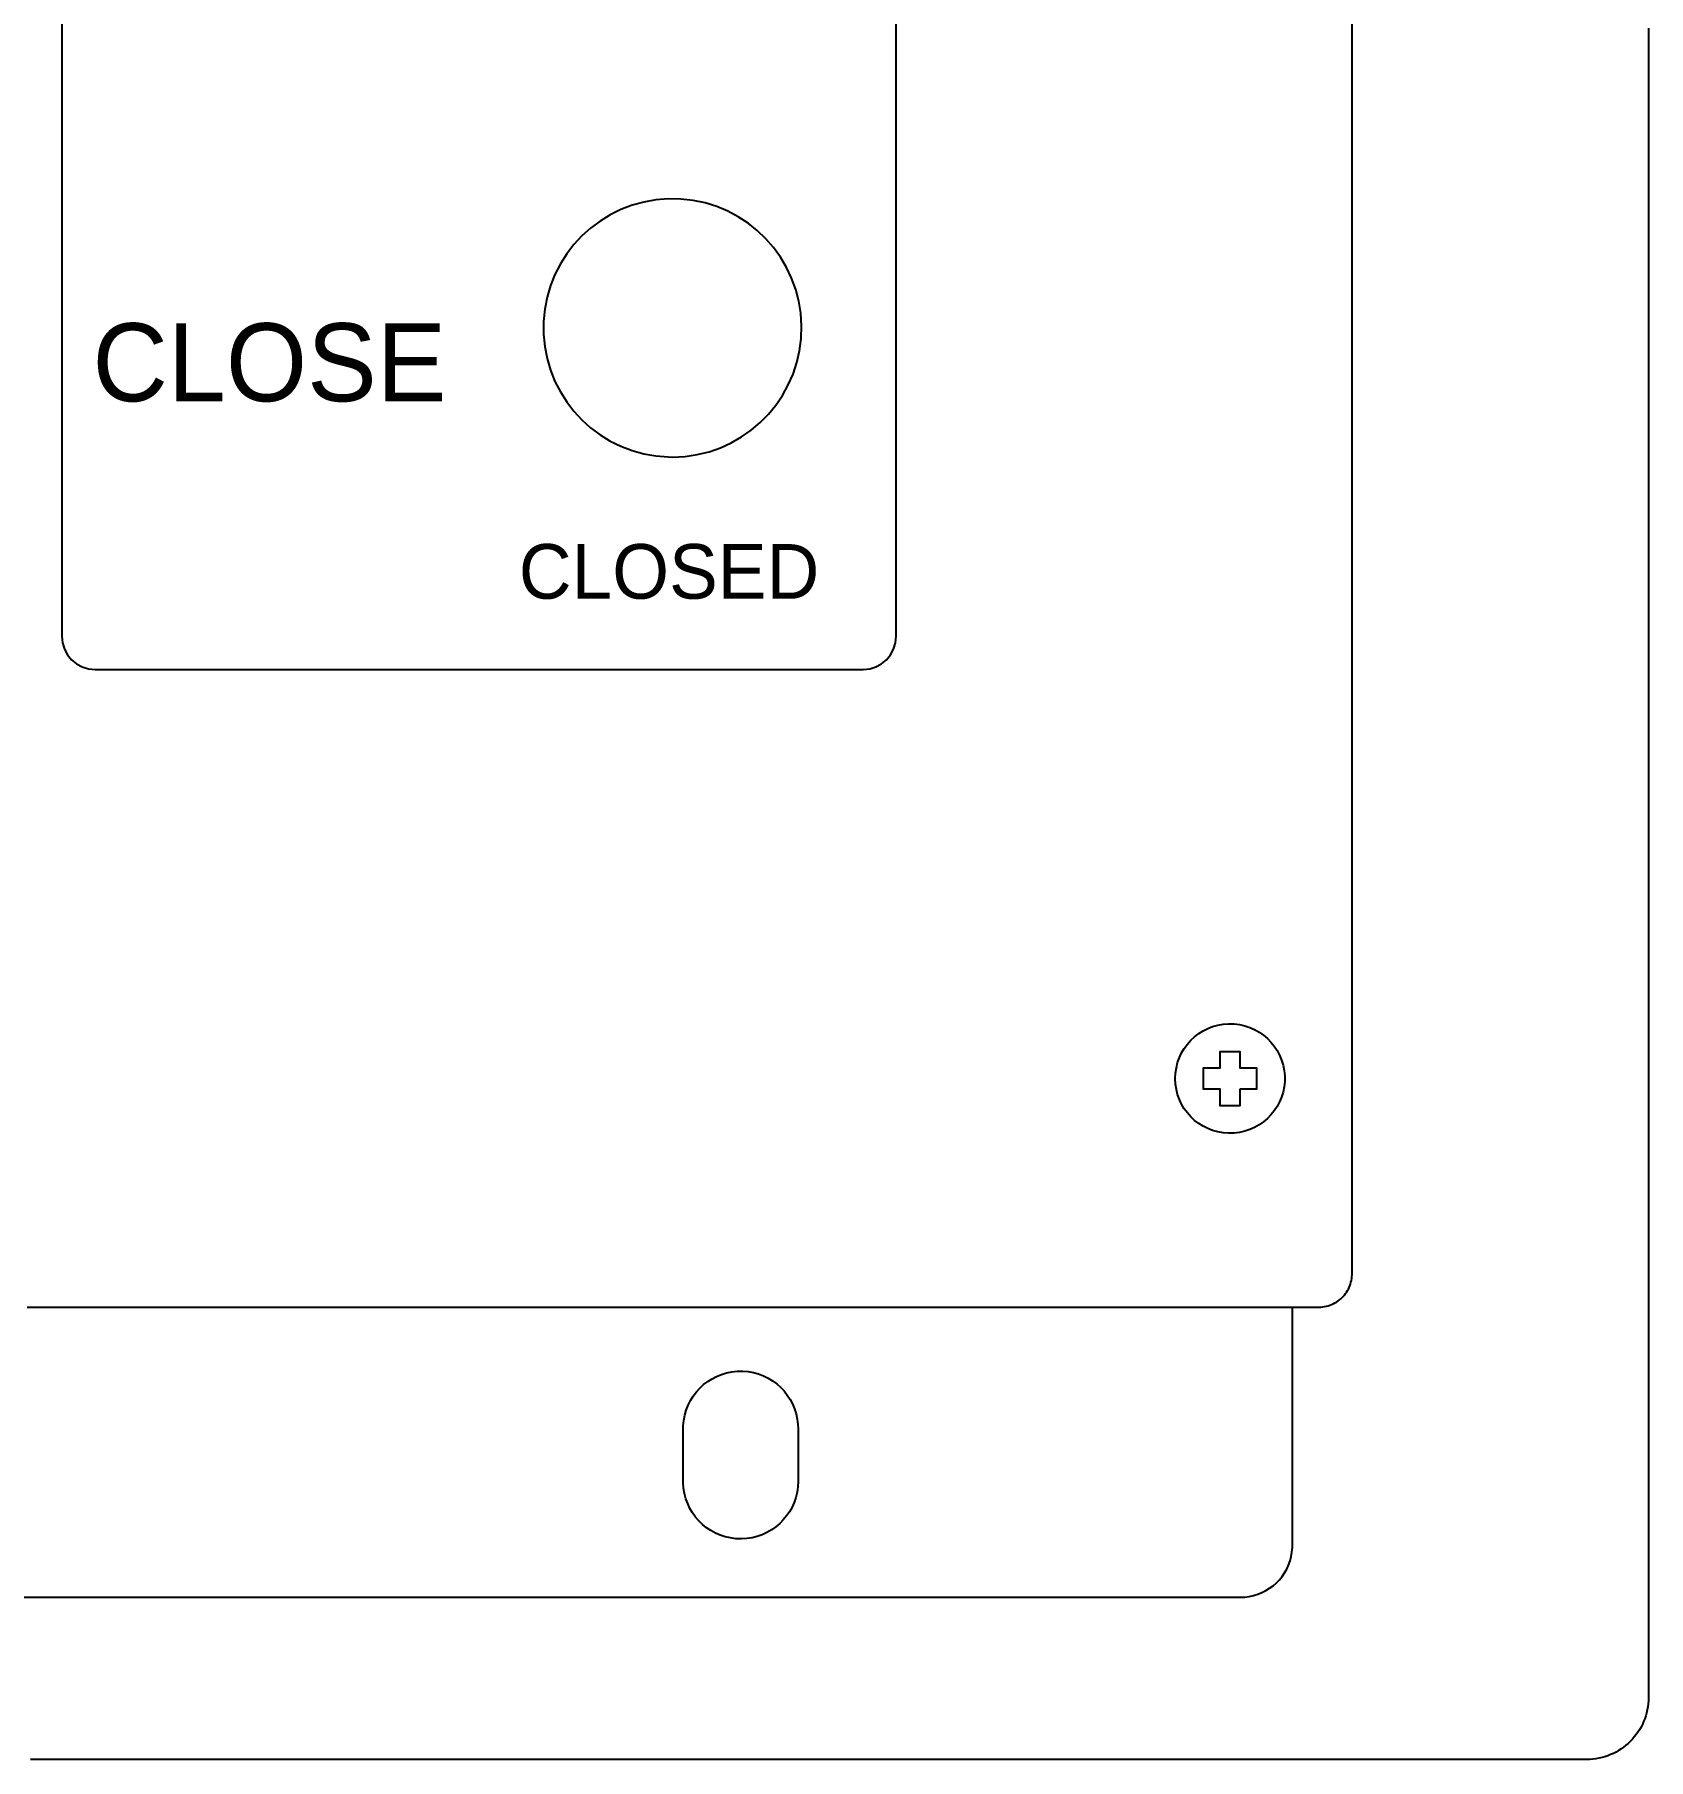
# Model space of a CAD drawing. Extents: x -11 to 35.7, y -8.8 to 26.3.
# Drawn here: x 10.694 to 14.599, y -7.792 to -3.619 of the extents above; entities that cross this region are included whole.
import ezdxf

# ---------------------------------------------------------------- set-up
doc = ezdxf.new("R2010")
doc.units = 0
doc.header["$MEASUREMENT"] = 0
for name, color, linetype in [('1_01__3U_VERTICAL_RACK_MOU', 7, 'CONTINUOUS'), ('1_02__3U_VERTICAL_PANEL_MO', 7, 'CONTINUOUS'), ('2_02__STANDARD_PLUS_SAFELO', 7, 'CONTINUOUS'), ('2_04__STANDARD_PLUS_SAFELO', 7, 'CONTINUOUS'), ('5_00_DWG', 7, 'CONTINUOUS')]:
    doc.layers.add(name, color=color, linetype=linetype)

msp = doc.modelspace()

# ---------------------------------------------------------------- linework, layer by layer
at = {"layer": '1_01__3U_VERTICAL_RACK_MOU'}
for points in [[(10.6757, -6.6976), (10.7408, -6.6976), (10.8061, -6.6976), (10.8718, -6.6976), (10.9377, -6.6976), (11.0039, -6.6976), (11.0702, -6.6976), (11.2031, -6.6976), (11.3362, -6.6976), (11.4692, -6.6976), (11.5355, -6.6976), (11.6017, -6.6976), (11.6677, -6.6976), (11.7334, -6.6976), (11.7988, -6.6976), (11.864, -6.6976), (11.9287, -6.6976), (11.9931, -6.6976), (12.057, -6.6976), (12.1204, -6.6976), (12.1832, -6.6976), (12.2455, -6.6976), (12.2765, -6.6976), (12.3072, -6.6976), (12.3378, -6.6976), (12.3683, -6.6976), (12.3985, -6.6976), (12.4286, -6.6976), (12.4585, -6.6976), (12.4882, -6.6976), (12.5178, -6.6976), (12.5471, -6.6976), (12.5762, -6.6976), (12.6051, -6.6976), (12.6338, -6.6976), (12.6622, -6.6976), (12.6905, -6.6976), (12.7185, -6.6976), (12.7463, -6.6976), (12.7738, -6.6976), (12.8011, -6.6976), (12.8281, -6.6976), (12.8549, -6.6976), (12.8815, -6.6976), (12.9077, -6.6976), (12.9337, -6.6976), (12.9594, -6.6976), (12.9848, -6.6976), (13.01, -6.6976), (13.0348, -6.6976), (13.0594, -6.6976), (13.0836, -6.6976), (13.1076, -6.6976), (13.1312, -6.6976), (13.1545, -6.6976), (13.1775, -6.6976), (13.2002, -6.6976), (13.2225, -6.6976), (13.2445, -6.6976), (13.2661, -6.6976), (13.2874, -6.6976), (13.3084, -6.6976), (13.3289, -6.6976), (13.3492, -6.6976), (13.369, -6.6976), (13.3885, -6.6976), (13.4076, -6.6976), (13.4263, -6.6976), (13.4446, -6.6976), (13.4626, -6.6976), (13.4801, -6.6976), (13.4972, -6.6976), (13.5139, -6.6976), (13.5302, -6.6976), (13.5461, -6.6976), (13.5616, -6.6976), (13.5766, -6.6976), (13.5912, -6.6976), (13.6053, -6.6976), (13.619, -6.6976), (13.6323, -6.6976), (13.6451, -6.6976), (13.6574, -6.6976), (13.6692, -6.6976), (13.6806, -6.6976), (13.6915, -6.6976), (13.702, -6.6976), (13.7119, -6.6976), (13.7214, -6.6976), (13.7303, -6.6976), (13.7388, -6.6976), (13.7467, -6.6976), (13.7541, -6.6976), (13.7611, -6.6976), (13.7674, -6.6976), (13.7733, -6.6976), (13.7786, -6.6976), (13.7834, -6.6976), (13.7877, -6.6976), (13.7914, -6.6976), (13.7945, -6.6976), (13.7971, -6.6976), (13.7991, -6.6976), (13.8005, -6.6976), (13.8014, -6.6976), (13.8017, -6.6976), (13.8017, -6.6976), (13.8063, -6.6975), (13.8109, -6.6971), (13.8154, -6.6964), (13.8198, -6.6956), (13.8241, -6.6944), (13.8283, -6.6931), (13.8324, -6.6915), (13.8364, -6.6897), (13.8403, -6.6877), (13.844, -6.6855), (13.8476, -6.6831), (13.8511, -6.6805), (13.8544, -6.6778), (13.8576, -6.6749), (13.8606, -6.6718), (13.8635, -6.6685), (13.8661, -6.6651), (13.8686, -6.6615), (13.8709, -6.6578), (13.873, -6.654), (13.8749, -6.6501), (13.8765, -6.646), (13.878, -6.6419), (13.8792, -6.6376), (13.8802, -6.6332), (13.881, -6.6288), (13.8815, -6.6243), (13.8817, -6.6197), (13.8817, -6.6174), (13.8817, -6.6167), (13.8817, -6.6155), (13.8817, -6.6138), (13.8817, -6.6116), (13.8817, -6.6089), (13.8817, -6.6057), (13.8817, -6.6021), (13.8817, -6.5979), (13.8817, -6.5933), (13.8817, -6.5881), (13.8817, -6.5825), (13.8817, -6.5764), (13.8817, -6.5699), (13.8817, -6.5628), (13.8817, -6.5553), (13.8817, -6.5473), (13.8817, -6.5389), (13.8817, -6.53), (13.8817, -6.5206), (13.8817, -6.5108), (13.8817, -6.5005), (13.8817, -6.4897), (13.8817, -6.4785), (13.8817, -6.4668), (13.8817, -6.4547), (13.8817, -6.4422), (13.8817, -6.4292), (13.8817, -6.4157), (13.8817, -6.4018), (13.8817, -6.3875), (13.8817, -6.3727), (13.8817, -6.3575), (13.8817, -6.3419), (13.8817, -6.3258), (13.8817, -6.3094), (13.8817, -6.2924), (13.8817, -6.2751), (13.8817, -6.2574), (13.8817, -6.2392), (13.8817, -6.2206), (13.8817, -6.2016), (13.8817, -6.1822), (13.8817, -6.1623), (13.8817, -6.1421), (13.8817, -6.1214), (13.8817, -6.1004), (13.8817, -6.0789), (13.8817, -6.0571), (13.8817, -6.0349), (13.8817, -6.0122), (13.8817, -5.9892), (13.8817, -5.9658), (13.8817, -5.942), (13.8817, -5.9178), (13.8817, -5.8932), (13.8817, -5.8682), (13.8817, -5.8429), (13.8817, -5.8172), (13.8817, -5.7911), (13.8817, -5.7646), (13.8817, -5.7378), (13.8817, -5.7106), (13.8817, -5.683), (13.8817, -5.6551), (13.8817, -5.6268), (13.8817, -5.5982), (13.8817, -5.5692), (13.8817, -5.5398), (13.8817, -5.5101), (13.8817, -5.4801), (13.8817, -5.4496), (13.8817, -5.4189), (13.8817, -5.3878), (13.8817, -5.3564), (13.8817, -5.3246), (13.8817, -5.2925), (13.8817, -5.26), (13.8817, -5.2272), (13.8817, -5.1941), (13.8817, -5.1607), (13.8817, -5.1269), (13.8817, -5.0928), (13.8817, -5.0584), (13.8817, -5.0237), (13.8817, -4.9887), (13.8817, -4.9533), (13.8817, -4.9176), (13.8817, -4.8816), (13.8817, -4.8453), (13.8817, -4.8088), (13.8817, -4.7719), (13.8817, -4.7347), (13.8817, -4.6972), (13.8817, -4.6594), (13.8817, -4.6213), (13.8817, -4.5829), (13.8817, -4.5442), (13.8817, -4.5053), (13.8817, -4.466), (13.8817, -4.4265), (13.8817, -4.3867), (13.8817, -4.3466), (13.8817, -4.3062), (13.8817, -4.2656), (13.8817, -4.2247), (13.8817, -4.1835), (13.8817, -4.142), (13.8817, -4.1003), (13.8817, -4.0583), (13.8817, -4.0161), (13.8817, -3.9736), (13.8817, -3.9308), (13.8817, -3.8878), (13.8817, -3.8446), (13.8817, -3.801), (13.8817, -3.7573), (13.8817, -3.7133), (13.8817, -3.669), (13.8817, -3.6245), (13.8817, -3.5798)], [(10.6152, -7.3996), (10.7079, -7.3996), (10.8015, -7.3996), (10.8958, -7.3996), (11.086, -7.3996), (11.2774, -7.3996), (11.4688, -7.3996), (11.659, -7.3996), (11.7533, -7.3996), (11.8469, -7.3996), (11.9396, -7.3996), (12.0314, -7.3996), (12.1219, -7.3996), (12.2112, -7.3996), (12.2991, -7.3996), (12.3854, -7.3996), (12.47, -7.3996), (12.5527, -7.3996), (12.6334, -7.3996), (12.712, -7.3996), (12.7504, -7.3996), (12.7882, -7.3996), (12.8255, -7.3996), (12.8621, -7.3996), (12.898, -7.3996), (12.9333, -7.3996), (12.968, -7.3996), (13.0019, -7.3996), (13.0351, -7.3996), (13.0676, -7.3996), (13.0993, -7.3996), (13.1302, -7.3996), (13.1604, -7.3996), (13.1897, -7.3996), (13.2183, -7.3996), (13.246, -7.3996), (13.2728, -7.3996), (13.2987, -7.3996), (13.3238, -7.3996), (13.3479, -7.3996), (13.3712, -7.3996), (13.3934, -7.3996), (13.4147, -7.3996), (13.435, -7.3996), (13.4543, -7.3996), (13.4726, -7.3996), (13.4899, -7.3996), (13.5061, -7.3996), (13.5212, -7.3996), (13.5352, -7.3996), (13.5482, -7.3996), (13.56, -7.3996), (13.5706, -7.3996), (13.5801, -7.3996), (13.5884, -7.3996), (13.5955, -7.3996), (13.6014, -7.3996), (13.606, -7.3996), (13.6094, -7.3996), (13.6115, -7.3996), (13.6136, -7.3996), (13.6164, -7.3995), (13.622, -7.3992), (13.633, -7.3979), (13.6436, -7.3957), (13.6539, -7.3925), (13.6638, -7.3885), (13.6733, -7.3838), (13.6823, -7.3782), (13.6907, -7.372), (13.6986, -7.3651), (13.7059, -7.3575), (13.7126, -7.3494), (13.7185, -7.3407), (13.7237, -7.3315), (13.7282, -7.3218), (13.7318, -7.3118), (13.7345, -7.3013), (13.7364, -7.2905), (13.7373, -7.2794), (13.7374, -7.2766), (13.7374, -7.2752), (13.7374, -7.2746), (13.7374, -7.2746), (13.7374, -7.2746), (13.7374, -7.2746), (13.7374, -7.2746), (13.7374, -7.2746), (13.7374, -7.2742), (13.7374, -7.2731), (13.7374, -7.2715), (13.7374, -7.2664), (13.7374, -7.2592), (13.7374, -7.2498), (13.7374, -7.2385), (13.7374, -7.2254), (13.7374, -7.2106), (13.7374, -7.1944), (13.7374, -7.1767), (13.7374, -7.1578), (13.7374, -7.1379), (13.7374, -7.1169), (13.7374, -7.0952), (13.7374, -7.0728), (13.7374, -7.0265), (13.7374, -6.9323), (13.7374, -6.8865), (13.7374, -6.8645), (13.7374, -6.8432), (13.7374, -6.8228), (13.7374, -6.8034), (13.7374, -6.7852), (13.7374, -6.7684), (13.7374, -6.7529), (13.7374, -6.7391), (13.7374, -6.727), (13.7374, -6.7168), (13.7374, -6.7086), (13.7374, -6.7026), (13.7374, -6.7004), (13.7374, -6.6989), (13.7374, -6.6979), (13.7374, -6.6976)]]:
    msp.add_lwpolyline(points, dxfattribs=at)
msp.add_lwpolyline([(12.5414, -7.1196), (12.5408, -7.1329), (12.5389, -7.1458), (12.5359, -7.1583), (12.5318, -7.1704), (12.5267, -7.1819), (12.5205, -7.1929), (12.5135, -7.2032), (12.5055, -7.2128), (12.4968, -7.2217), (12.4872, -7.2297), (12.477, -7.2369), (12.4661, -7.2432), (12.4547, -7.2484), (12.4427, -7.2527), (12.4302, -7.2558), (12.4173, -7.2578), (12.4041, -7.2586), (12.3908, -7.2581), (12.3778, -7.2564), (12.3652, -7.2536), (12.3531, -7.2496), (12.3415, -7.2446), (12.3304, -7.2386), (12.3201, -7.2316), (12.3104, -7.2238), (12.3014, -7.2151), (12.2932, -7.2057), (12.2859, -7.1955), (12.2796, -7.1847), (12.2742, -7.1733), (12.2698, -7.1614), (12.2665, -7.149), (12.2644, -7.1361), (12.2634, -7.1229), (12.2634, -7.1189), (12.2634, -7.1159), (12.2634, -7.1107), (12.2634, -7.1039), (12.2634, -7.0955), (12.2634, -7.086), (12.2634, -7.0756), (12.2634, -7.0647), (12.2634, -7.0535), (12.2634, -7.0424), (12.2634, -7.0316), (12.2634, -7.0215), (12.2634, -7.0124), (12.2634, -7.0046), (12.2634, -6.9983), (12.2634, -6.9939), (12.2634, -6.9918), (12.2634, -6.9916), (12.2634, -6.9916), (12.2634, -6.9916), (12.2634, -6.9916), (12.2634, -6.9916), (12.2634, -6.9916), (12.2634, -6.9916), (12.2634, -6.9916), (12.2634, -6.9916), (12.2634, -6.9916), (12.2634, -6.9916), (12.2634, -6.9916), (12.2634, -6.9916), (12.2634, -6.9916), (12.2634, -6.9916), (12.2634, -6.9916), (12.2634, -6.9916), (12.2636, -6.9849), (12.2648, -6.9718), (12.2672, -6.9591), (12.2708, -6.9468), (12.2754, -6.935), (12.2811, -6.9237), (12.2877, -6.9131), (12.2952, -6.9031), (12.3036, -6.8939), (12.3127, -6.8854), (12.3226, -6.8778), (12.3331, -6.8711), (12.3443, -6.8653), (12.3561, -6.8605), (12.3683, -6.8568), (12.381, -6.8542), (12.3941, -6.8529), (12.4074, -6.8527), (12.4206, -6.8538), (12.4334, -6.8561), (12.4457, -6.8595), (12.4576, -6.864), (12.4689, -6.8695), (12.4796, -6.876), (12.4897, -6.8834), (12.499, -6.8917), (12.5076, -6.9007), (12.5153, -6.9105), (12.5222, -6.921), (12.5281, -6.9321), (12.533, -6.9438), (12.5368, -6.9559), (12.5395, -6.9686), (12.5411, -6.9816), (12.5414, -6.9917), (12.5414, -6.9936), (12.5414, -6.9977), (12.5414, -7.0037), (12.5414, -7.0113), (12.5414, -7.0203), (12.5414, -7.0303), (12.5414, -7.041), (12.5414, -7.0521), (12.5414, -7.0633), (12.5414, -7.0743), (12.5414, -7.0847), (12.5414, -7.0944), (12.5414, -7.1029), (12.5414, -7.11), (12.5414, -7.1153), (12.5414, -7.1186), (12.5414, -7.1196), (12.5414, -7.1196), (12.5414, -7.1196), (12.5414, -7.1196), (12.5414, -7.1196), (12.5414, -7.1196), (12.5414, -7.1196), (12.5414, -7.1196), (12.5414, -7.1196), (12.5414, -7.1196), (12.5414, -7.1196), (12.5414, -7.1196), (12.5414, -7.1196), (12.5414, -7.1196), (12.5414, -7.1196), (12.5414, -7.1196), (12.5414, -7.1196)], close=True, dxfattribs=at)
at = {"layer": '1_02__3U_VERTICAL_PANEL_MO'}
msp.add_lwpolyline([(14.5991, -3.6035), (14.5991, -3.6508), (14.5991, -3.6978), (14.5991, -3.7446), (14.5991, -3.7913), (14.5991, -3.8378), (14.5991, -3.884), (14.5991, -3.9301), (14.5991, -3.976), (14.5991, -4.0217), (14.5991, -4.0672), (14.5991, -4.1124), (14.5991, -4.1575), (14.5991, -4.2024), (14.5991, -4.2471), (14.5991, -4.2915), (14.5991, -4.3358), (14.5991, -4.3798), (14.5991, -4.4236), (14.5991, -4.4672), (14.5991, -4.5106), (14.5991, -4.5537), (14.5991, -4.5967), (14.5991, -4.6394), (14.5991, -4.6819), (14.5991, -4.7242), (14.5991, -4.7662), (14.5991, -4.808), (14.5991, -4.8496), (14.5991, -4.8909), (14.5991, -4.932), (14.5991, -4.9729), (14.5991, -5.0135), (14.5991, -5.0539), (14.5991, -5.0941), (14.5991, -5.134), (14.5991, -5.1736), (14.5991, -5.2131), (14.5991, -5.2522), (14.5991, -5.2911), (14.5991, -5.3298), (14.5991, -5.3682), (14.5991, -5.4063), (14.5991, -5.4442), (14.5991, -5.4819), (14.5991, -5.5192), (14.5991, -5.5563), (14.5991, -5.5932), (14.5991, -5.6298), (14.5991, -5.6661), (14.5991, -5.7021), (14.5991, -5.7379), (14.5991, -5.7734), (14.5991, -5.8086), (14.5991, -5.8435), (14.5991, -5.8782), (14.5991, -5.9126), (14.5991, -5.9467), (14.5991, -5.9805), (14.5991, -6.014), (14.5991, -6.0472), (14.5991, -6.0802), (14.5991, -6.1128), (14.5991, -6.1452), (14.5991, -6.1773), (14.5991, -6.2091), (14.5991, -6.2405), (14.5991, -6.2717), (14.5991, -6.3026), (14.5991, -6.3332), (14.5991, -6.3634), (14.5991, -6.3934), (14.5991, -6.423), (14.5991, -6.4524), (14.5991, -6.4814), (14.5991, -6.5101), (14.5991, -6.5385), (14.5991, -6.5666), (14.5991, -6.5944), (14.5991, -6.6218), (14.5991, -6.6489), (14.5991, -6.6757), (14.5991, -6.7022), (14.5991, -6.7284), (14.5991, -6.7542), (14.5991, -6.7797), (14.5991, -6.8048), (14.5991, -6.8296), (14.5991, -6.8541), (14.5991, -6.8782), (14.5991, -6.9021), (14.5991, -6.9255), (14.5991, -6.9486), (14.5991, -6.9714), (14.5991, -6.9938), (14.5991, -7.0159), (14.5991, -7.0376), (14.5991, -7.059), (14.5991, -7.08), (14.5991, -7.1007), (14.5991, -7.121), (14.5991, -7.1409), (14.5991, -7.1605), (14.5991, -7.1798), (14.5991, -7.1986), (14.5991, -7.2171), (14.5991, -7.2352), (14.5991, -7.253), (14.5991, -7.2704), (14.5991, -7.2874), (14.5991, -7.304), (14.5991, -7.3203), (14.5991, -7.3362), (14.5991, -7.3517), (14.5991, -7.3668), (14.5991, -7.3816), (14.5991, -7.3959), (14.5991, -7.4099), (14.5991, -7.4235), (14.5991, -7.4367), (14.5991, -7.4495), (14.5991, -7.4619), (14.5991, -7.4739), (14.5991, -7.4855), (14.5991, -7.4967), (14.5991, -7.5075), (14.5991, -7.5179), (14.5991, -7.5279), (14.5991, -7.5375), (14.5991, -7.5467), (14.5991, -7.5555), (14.5991, -7.5638), (14.5991, -7.5718), (14.5991, -7.5793), (14.5991, -7.5865), (14.5991, -7.5932), (14.5991, -7.5994), (14.5991, -7.6053), (14.5991, -7.6108), (14.5991, -7.6158), (14.5991, -7.6204), (14.5991, -7.6245), (14.5991, -7.6282), (14.5991, -7.6315), (14.5991, -7.6344), (14.5991, -7.6368), (14.5991, -7.6388), (14.5991, -7.6404), (14.5991, -7.6415), (14.5991, -7.6422), (14.5991, -7.6424), (14.5989, -7.6501), (14.5983, -7.6577), (14.5974, -7.6652), (14.596, -7.6726), (14.5944, -7.6799), (14.5924, -7.687), (14.59, -7.694), (14.5873, -7.7008), (14.5843, -7.7074), (14.581, -7.7139), (14.5774, -7.7202), (14.5735, -7.7262), (14.5693, -7.7321), (14.5648, -7.7378), (14.5601, -7.7432), (14.5552, -7.7484), (14.55, -7.7534), (14.5445, -7.7581), (14.5388, -7.7626), (14.533, -7.7668), (14.5269, -7.7707), (14.5206, -7.7743), (14.5141, -7.7776), (14.5075, -7.7806), (14.5007, -7.7833), (14.4937, -7.7856), (14.4866, -7.7877), (14.4793, -7.7893), (14.4719, -7.7907), (14.4644, -7.7916), (14.4568, -7.7922), (14.4491, -7.7924), (14.449, -7.7924), (14.4488, -7.7924), (14.4484, -7.7924), (14.4479, -7.7924), (14.4473, -7.7924), (14.4465, -7.7924), (14.4445, -7.7924), (14.4419, -7.7924), (14.4388, -7.7924), (14.4351, -7.7924), (14.4309, -7.7924), (14.4261, -7.7924), (14.4208, -7.7924), (14.415, -7.7924), (14.4086, -7.7924), (14.4017, -7.7924), (14.3942, -7.7924), (14.3863, -7.7924), (14.3778, -7.7924), (14.3689, -7.7924), (14.3594, -7.7924), (14.3494, -7.7924), (14.3389, -7.7924), (14.328, -7.7924), (14.3165, -7.7924), (14.3046, -7.7924), (14.2922, -7.7924), (14.2793, -7.7924), (14.266, -7.7924), (14.2522, -7.7924), (14.2379, -7.7924), (14.2232, -7.7924), (14.2081, -7.7924), (14.1924, -7.7924), (14.1764, -7.7924), (14.1599, -7.7924), (14.143, -7.7924), (14.1256, -7.7924), (14.1079, -7.7924), (14.0897, -7.7924), (14.0711, -7.7924), (14.0521, -7.7924), (14.0327, -7.7924), (14.0129, -7.7924), (13.9927, -7.7924), (13.9721, -7.7924), (13.9511, -7.7924), (13.9297, -7.7924), (13.908, -7.7924), (13.8859, -7.7924), (13.8634, -7.7924), (13.8406, -7.7924), (13.8174, -7.7924), (13.7938, -7.7924), (13.7699, -7.7924), (13.7457, -7.7924), (13.7211, -7.7924), (13.6961, -7.7924), (13.6709, -7.7924), (13.6453, -7.7924), (13.6194, -7.7924), (13.5932, -7.7924), (13.5666, -7.7924), (13.5398, -7.7924), (13.5127, -7.7924), (13.4852, -7.7924), (13.4575, -7.7924), (13.4294, -7.7924), (13.4011, -7.7924), (13.3725, -7.7924), (13.3436, -7.7924), (13.3145, -7.7924), (13.2851, -7.7924), (13.2554, -7.7924), (13.2254, -7.7924), (13.1952, -7.7924), (13.1648, -7.7924), (13.1341, -7.7924), (13.1032, -7.7924), (13.072, -7.7924), (13.0406, -7.7924), (13.009, -7.7924), (12.9771, -7.7924), (12.9451, -7.7924), (12.9128, -7.7924), (12.8803, -7.7924), (12.8476, -7.7924), (12.8147, -7.7924), (12.7816, -7.7924), (12.7484, -7.7924), (12.7149, -7.7924), (12.6812, -7.7924), (12.6474, -7.7924), (12.6134, -7.7924), (12.5793, -7.7924), (12.5449, -7.7924), (12.5105, -7.7924), (12.4758, -7.7924), (12.441, -7.7924), (12.371, -7.7924), (12.3005, -7.7924), (12.2294, -7.7924), (12.1579, -7.7924), (12.0859, -7.7924), (12.0135, -7.7924), (11.9408, -7.7924), (11.8677, -7.7924), (11.7944, -7.7924), (11.7208, -7.7924), (11.647, -7.7924), (11.573, -7.7924), (11.4246, -7.7924), (11.2759, -7.7924), (11.1272, -7.7924), (10.9788, -7.7924), (10.9047, -7.7924), (10.8309, -7.7924), (10.7573, -7.7924), (10.684, -7.7924)], dxfattribs=at)
at = {"layer": '2_02__STANDARD_PLUS_SAFELO'}
msp.add_lwpolyline([(10.7602, -3.4829), (10.7602, -3.6319), (10.7602, -3.7798), (10.7602, -3.9253), (10.7602, -3.9969), (10.7602, -4.0674), (10.7602, -4.1367), (10.7602, -4.2048), (10.7602, -4.2713), (10.7602, -4.3363), (10.7602, -4.3995), (10.7602, -4.4609), (10.7602, -4.5201), (10.7602, -4.5772), (10.7602, -4.632), (10.7602, -4.6843), (10.7602, -4.734), (10.7602, -4.7809), (10.7602, -4.8249), (10.7602, -4.8658), (10.7602, -4.9035), (10.7602, -4.9379), (10.7602, -4.9538), (10.7602, -4.9687), (10.7602, -4.9828), (10.7602, -4.996), (10.7602, -5.0082), (10.7602, -5.0194), (10.7602, -5.0297), (10.7602, -5.0389), (10.7602, -5.0471), (10.7602, -5.0543), (10.7602, -5.0605), (10.7602, -5.0655), (10.7602, -5.0695), (10.7602, -5.0724), (10.7602, -5.0741), (10.7602, -5.0747), (10.7618, -5.0908), (10.7665, -5.1058), (10.7738, -5.1194), (10.7836, -5.1312), (10.7954, -5.141), (10.809, -5.1484), (10.8241, -5.153), (10.8402, -5.1547), (10.8415, -5.1547), (10.8455, -5.1547), (10.852, -5.1547), (10.861, -5.1547), (10.8724, -5.1547), (10.8861, -5.1547), (10.902, -5.1547), (10.92, -5.1547), (10.9401, -5.1547), (10.9621, -5.1547), (10.986, -5.1547), (11.0117, -5.1547), (11.0391, -5.1547), (11.0681, -5.1547), (11.0986, -5.1547), (11.1306, -5.1547), (11.1639, -5.1547), (11.1985, -5.1547), (11.2343, -5.1547), (11.2712, -5.1547), (11.3092, -5.1547), (11.348, -5.1547), (11.4282, -5.1547), (11.5111, -5.1547), (11.5961, -5.1547), (11.7694, -5.1547), (11.9428, -5.1547), (12.0277, -5.1547), (12.1106, -5.1547), (12.1908, -5.1547), (12.2297, -5.1547), (12.2676, -5.1547), (12.3045, -5.1547), (12.3403, -5.1547), (12.375, -5.1547), (12.4083, -5.1547), (12.4403, -5.1547), (12.4708, -5.1547), (12.4998, -5.1547), (12.5272, -5.1547), (12.5529, -5.1547), (12.5767, -5.1547), (12.5988, -5.1547), (12.6188, -5.1547), (12.6369, -5.1547), (12.6527, -5.1547), (12.6664, -5.1547), (12.6778, -5.1547), (12.6868, -5.1547), (12.6934, -5.1547), (12.6973, -5.1547), (12.6987, -5.1547), (12.7148, -5.153), (12.7298, -5.1484), (12.7434, -5.141), (12.7553, -5.1312), (12.765, -5.1194), (12.7724, -5.1058), (12.7771, -5.0908), (12.7787, -5.0747), (12.7787, -5.0741), (12.7787, -5.0724), (12.7787, -5.0695), (12.7787, -5.0655), (12.7787, -5.0605), (12.7787, -5.0543), (12.7787, -5.0471), (12.7787, -5.0389), (12.7787, -5.0297), (12.7787, -5.0194), (12.7787, -5.0082), (12.7787, -4.996), (12.7787, -4.9828), (12.7787, -4.9687), (12.7787, -4.9538), (12.7787, -4.9379), (12.7787, -4.9035), (12.7787, -4.8658), (12.7787, -4.8249), (12.7787, -4.7809), (12.7787, -4.734), (12.7787, -4.6843), (12.7787, -4.632), (12.7787, -4.5772), (12.7787, -4.5201), (12.7787, -4.4609), (12.7787, -4.3995), (12.7787, -4.3363), (12.7787, -4.2713), (12.7787, -4.2048), (12.7787, -4.1367), (12.7787, -4.0674), (12.7787, -3.9969), (12.7787, -3.9253), (12.7787, -3.7798), (12.7787, -3.6319), (12.7787, -3.4829)], dxfattribs=at)
msp.add_lwpolyline([(12.2374, -4.6409), (12.2678, -4.6394), (12.2974, -4.6351), (12.3259, -4.6281), (12.3534, -4.6186), (12.3797, -4.6066), (12.4046, -4.5924), (12.428, -4.576), (12.4498, -4.5576), (12.4697, -4.5373), (12.4878, -4.5153), (12.5039, -4.4916), (12.5177, -4.4665), (12.5293, -4.44), (12.5384, -4.4123), (12.545, -4.3836), (12.5488, -4.3539), (12.5498, -4.3234), (12.5478, -4.2931), (12.5431, -4.2637), (12.5357, -4.2353), (12.5257, -4.208), (12.5134, -4.182), (12.4988, -4.1573), (12.482, -4.1342), (12.4633, -4.1127), (12.4427, -4.093), (12.4204, -4.0753), (12.3965, -4.0596), (12.3711, -4.0461), (12.3444, -4.0349), (12.3165, -4.0262), (12.2876, -4.0201), (12.2578, -4.0168), (12.2272, -4.0163), (12.1971, -4.0187), (12.1679, -4.0239), (12.1396, -4.0317), (12.1125, -4.0421), (12.0867, -4.0548), (12.0623, -4.0698), (12.0394, -4.0869), (12.0182, -4.1059), (11.9989, -4.1268), (11.9814, -4.1494), (11.9661, -4.1736), (11.953, -4.1992), (11.9422, -4.2261), (11.934, -4.2541), (11.9283, -4.2832), (11.9254, -4.3132), (11.9254, -4.3438), (11.9283, -4.3738), (11.934, -4.4028), (11.9422, -4.4309), (11.953, -4.4578), (11.9661, -4.4834), (11.9814, -4.5075), (11.9989, -4.5301), (12.0182, -4.551), (12.0394, -4.5701), (12.0623, -4.5872), (12.0867, -4.6021), (12.1125, -4.6149), (12.1396, -4.6252), (12.1679, -4.6331), (12.1971, -4.6383), (12.2272, -4.6407), (12.2374, -4.6409), (12.2374, -4.6409), (12.2374, -4.6409), (12.2374, -4.6409), (12.2374, -4.6409), (12.2374, -4.6409), (12.2374, -4.6409), (12.2374, -4.6409), (12.2374, -4.6409), (12.2374, -4.6409), (12.2374, -4.6409), (12.2374, -4.6409), (12.2374, -4.6409), (12.2374, -4.6409), (12.2374, -4.6409), (12.2374, -4.6409), (12.2374, -4.6409), (12.2374, -4.6409), (12.2374, -4.6409), (12.2374, -4.6409), (12.2374, -4.6409), (12.2374, -4.6409), (12.2374, -4.6409), (12.2374, -4.6409), (12.2374, -4.6409), (12.2374, -4.6409), (12.2374, -4.6409), (12.2374, -4.6409), (12.2374, -4.6409), (12.2374, -4.6409), (12.2374, -4.6409), (12.2374, -4.6409), (12.2374, -4.6409)], close=True, dxfattribs=at)
at = {"layer": '2_04__STANDARD_PLUS_SAFELO'}
msp.add_lwpolyline([(10.7602, -3.4829), (10.7602, -3.6319), (10.7602, -3.7798), (10.7602, -3.9253), (10.7602, -3.9969), (10.7602, -4.0674), (10.7602, -4.1367), (10.7602, -4.2048), (10.7602, -4.2713), (10.7602, -4.3363), (10.7602, -4.3995), (10.7602, -4.4609), (10.7602, -4.5201), (10.7602, -4.5772), (10.7602, -4.632), (10.7602, -4.6843), (10.7602, -4.734), (10.7602, -4.7809), (10.7602, -4.8249), (10.7602, -4.8658), (10.7602, -4.9035), (10.7602, -4.9379), (10.7602, -4.9538), (10.7602, -4.9687), (10.7602, -4.9828), (10.7602, -4.996), (10.7602, -5.0082), (10.7602, -5.0194), (10.7602, -5.0297), (10.7602, -5.0389), (10.7602, -5.0471), (10.7602, -5.0543), (10.7602, -5.0605), (10.7602, -5.0655), (10.7602, -5.0695), (10.7602, -5.0724), (10.7602, -5.0741), (10.7602, -5.0747), (10.7618, -5.0908), (10.7665, -5.1058), (10.7738, -5.1194), (10.7836, -5.1312), (10.7954, -5.141), (10.809, -5.1484), (10.8241, -5.153), (10.8402, -5.1547), (10.8415, -5.1547), (10.8455, -5.1547), (10.852, -5.1547), (10.861, -5.1547), (10.8724, -5.1547), (10.8861, -5.1547), (10.902, -5.1547), (10.92, -5.1547), (10.9401, -5.1547), (10.9621, -5.1547), (10.986, -5.1547), (11.0117, -5.1547), (11.0391, -5.1547), (11.0681, -5.1547), (11.0986, -5.1547), (11.1306, -5.1547), (11.1639, -5.1547), (11.1985, -5.1547), (11.2343, -5.1547), (11.2712, -5.1547), (11.3092, -5.1547), (11.348, -5.1547), (11.4282, -5.1547), (11.5111, -5.1547), (11.5961, -5.1547), (11.7694, -5.1547), (11.9428, -5.1547), (12.0277, -5.1547), (12.1106, -5.1547), (12.1908, -5.1547), (12.2297, -5.1547), (12.2676, -5.1547), (12.3045, -5.1547), (12.3403, -5.1547), (12.375, -5.1547), (12.4083, -5.1547), (12.4403, -5.1547), (12.4708, -5.1547), (12.4998, -5.1547), (12.5272, -5.1547), (12.5529, -5.1547), (12.5767, -5.1547), (12.5988, -5.1547), (12.6188, -5.1547), (12.6369, -5.1547), (12.6527, -5.1547), (12.6664, -5.1547), (12.6778, -5.1547), (12.6868, -5.1547), (12.6934, -5.1547), (12.6973, -5.1547), (12.6987, -5.1547), (12.7148, -5.153), (12.7298, -5.1484), (12.7434, -5.141), (12.7553, -5.1312), (12.765, -5.1194), (12.7724, -5.1058), (12.7771, -5.0908), (12.7787, -5.0747), (12.7787, -5.0741), (12.7787, -5.0724), (12.7787, -5.0695), (12.7787, -5.0655), (12.7787, -5.0605), (12.7787, -5.0543), (12.7787, -5.0471), (12.7787, -5.0389), (12.7787, -5.0297), (12.7787, -5.0194), (12.7787, -5.0082), (12.7787, -4.996), (12.7787, -4.9828), (12.7787, -4.9687), (12.7787, -4.9538), (12.7787, -4.9379), (12.7787, -4.9035), (12.7787, -4.8658), (12.7787, -4.8249), (12.7787, -4.7809), (12.7787, -4.734), (12.7787, -4.6843), (12.7787, -4.632), (12.7787, -4.5772), (12.7787, -4.5201), (12.7787, -4.4609), (12.7787, -4.3995), (12.7787, -4.3363), (12.7787, -4.2713), (12.7787, -4.2048), (12.7787, -4.1367), (12.7787, -4.0674), (12.7787, -3.9969), (12.7787, -3.9253), (12.7787, -3.7798), (12.7787, -3.6319), (12.7787, -3.4829)], dxfattribs=at)
msp.add_lwpolyline([(12.2374, -4.6409), (12.2678, -4.6394), (12.2974, -4.6351), (12.3259, -4.6281), (12.3534, -4.6186), (12.3797, -4.6066), (12.4046, -4.5924), (12.428, -4.576), (12.4498, -4.5576), (12.4697, -4.5373), (12.4878, -4.5153), (12.5039, -4.4916), (12.5177, -4.4665), (12.5293, -4.44), (12.5384, -4.4123), (12.545, -4.3836), (12.5488, -4.3539), (12.5498, -4.3234), (12.5478, -4.2931), (12.5431, -4.2637), (12.5357, -4.2353), (12.5257, -4.208), (12.5134, -4.182), (12.4988, -4.1573), (12.482, -4.1342), (12.4633, -4.1127), (12.4427, -4.093), (12.4204, -4.0753), (12.3965, -4.0596), (12.3711, -4.0461), (12.3444, -4.0349), (12.3165, -4.0262), (12.2876, -4.0201), (12.2578, -4.0168), (12.2272, -4.0163), (12.1971, -4.0187), (12.1679, -4.0239), (12.1396, -4.0317), (12.1125, -4.0421), (12.0867, -4.0548), (12.0623, -4.0698), (12.0394, -4.0869), (12.0182, -4.1059), (11.9989, -4.1268), (11.9814, -4.1494), (11.9661, -4.1736), (11.953, -4.1992), (11.9422, -4.2261), (11.934, -4.2541), (11.9283, -4.2832), (11.9254, -4.3132), (11.9254, -4.3438), (11.9283, -4.3738), (11.934, -4.4028), (11.9422, -4.4309), (11.953, -4.4578), (11.9661, -4.4834), (11.9814, -4.5075), (11.9989, -4.5301), (12.0182, -4.551), (12.0394, -4.5701), (12.0623, -4.5872), (12.0867, -4.6021), (12.1125, -4.6149), (12.1396, -4.6252), (12.1679, -4.6331), (12.1971, -4.6383), (12.2272, -4.6407), (12.2374, -4.6409), (12.2374, -4.6409), (12.2374, -4.6409), (12.2374, -4.6409), (12.2374, -4.6409), (12.2374, -4.6409), (12.2374, -4.6409), (12.2374, -4.6409), (12.2374, -4.6409), (12.2374, -4.6409), (12.2374, -4.6409), (12.2374, -4.6409), (12.2374, -4.6409), (12.2374, -4.6409), (12.2374, -4.6409), (12.2374, -4.6409), (12.2374, -4.6409), (12.2374, -4.6409), (12.2374, -4.6409), (12.2374, -4.6409), (12.2374, -4.6409), (12.2374, -4.6409), (12.2374, -4.6409), (12.2374, -4.6409), (12.2374, -4.6409), (12.2374, -4.6409), (12.2374, -4.6409), (12.2374, -4.6409), (12.2374, -4.6409), (12.2374, -4.6409), (12.2374, -4.6409), (12.2374, -4.6409), (12.2374, -4.6409)], close=True, dxfattribs=at)
at = {"layer": '5_00_DWG'}
msp.add_lwpolyline([(13.454, -6.1448), (13.4547, -6.1315), (13.4566, -6.1185), (13.4598, -6.106), (13.4641, -6.094), (13.4695, -6.0825), (13.4759, -6.0717), (13.4834, -6.0616), (13.4917, -6.0522), (13.5008, -6.0436), (13.5107, -6.036), (13.5214, -6.0293), (13.5326, -6.0236), (13.5445, -6.019), (13.5569, -6.0155), (13.5697, -6.0132), (13.5829, -6.0122), (13.5964, -6.0126), (13.6094, -6.0142), (13.6221, -6.0171), (13.6343, -6.0211), (13.6459, -6.0263), (13.6569, -6.0325), (13.6672, -6.0397), (13.6768, -6.0478), (13.6855, -6.0568), (13.6934, -6.0665), (13.7003, -6.077), (13.7063, -6.0882), (13.7111, -6.0999), (13.7149, -6.1122), (13.7175, -6.1249), (13.7188, -6.1381), (13.7188, -6.1515), (13.7175, -6.1647), (13.7149, -6.1774), (13.7111, -6.1897), (13.7063, -6.2014), (13.7003, -6.2125), (13.6934, -6.223), (13.6855, -6.2328), (13.6768, -6.2417), (13.6672, -6.2498), (13.6569, -6.257), (13.6459, -6.2632), (13.6343, -6.2684), (13.6221, -6.2724), (13.6094, -6.2753), (13.5964, -6.2769), (13.5829, -6.2772), (13.5697, -6.2763), (13.5569, -6.274), (13.5445, -6.2705), (13.5326, -6.2659), (13.5214, -6.2602), (13.5107, -6.2535), (13.5008, -6.2459), (13.4917, -6.2373), (13.4834, -6.228), (13.4759, -6.2179), (13.4695, -6.2071), (13.4641, -6.1956), (13.4598, -6.1836), (13.4566, -6.1711), (13.4547, -6.1582)], close=True, dxfattribs=at)
msp.add_lwpolyline([(13.6114, -6.1698), (13.6514, -6.1698), (13.6514, -6.1197), (13.6114, -6.1197), (13.6114, -6.0797), (13.5615, -6.0797), (13.5615, -6.1197), (13.5212, -6.1197), (13.5212, -6.1698), (13.5615, -6.1698), (13.5615, -6.2098), (13.6114, -6.2098), (13.6114, -6.1698)], dxfattribs=at)

# ---------------------------------------------------------------- texts
at = {"layer": '2_02__STANDARD_PLUS_SAFELO', "attachment_point": 7}
for s, insert, char_height in [('\\fInterstate-Regular|b0|i0|c0|p34;\\W1;CLOSE', (10.834, -4.5087), 0.188889), ('\\fInterstate-Regular|b0|i0|c0|p34;\\W1;CLOSED', (11.8656, -4.9856), 0.132222)]:
    msp.add_mtext(s, dxfattribs=dict(at, insert=insert, char_height=char_height))
at = {"layer": '2_04__STANDARD_PLUS_SAFELO', "attachment_point": 7}
for s, insert, char_height in [('\\fInterstate-Regular|b0|i0|c0|p34;\\W1;CLOSE', (10.834, -4.5087), 0.188889), ('\\fInterstate-Regular|b0|i0|c0|p34;\\W1;CLOSED', (11.8656, -4.9856), 0.132222)]:
    msp.add_mtext(s, dxfattribs=dict(at, insert=insert, char_height=char_height))

doc.saveas('drawing.dxf')
